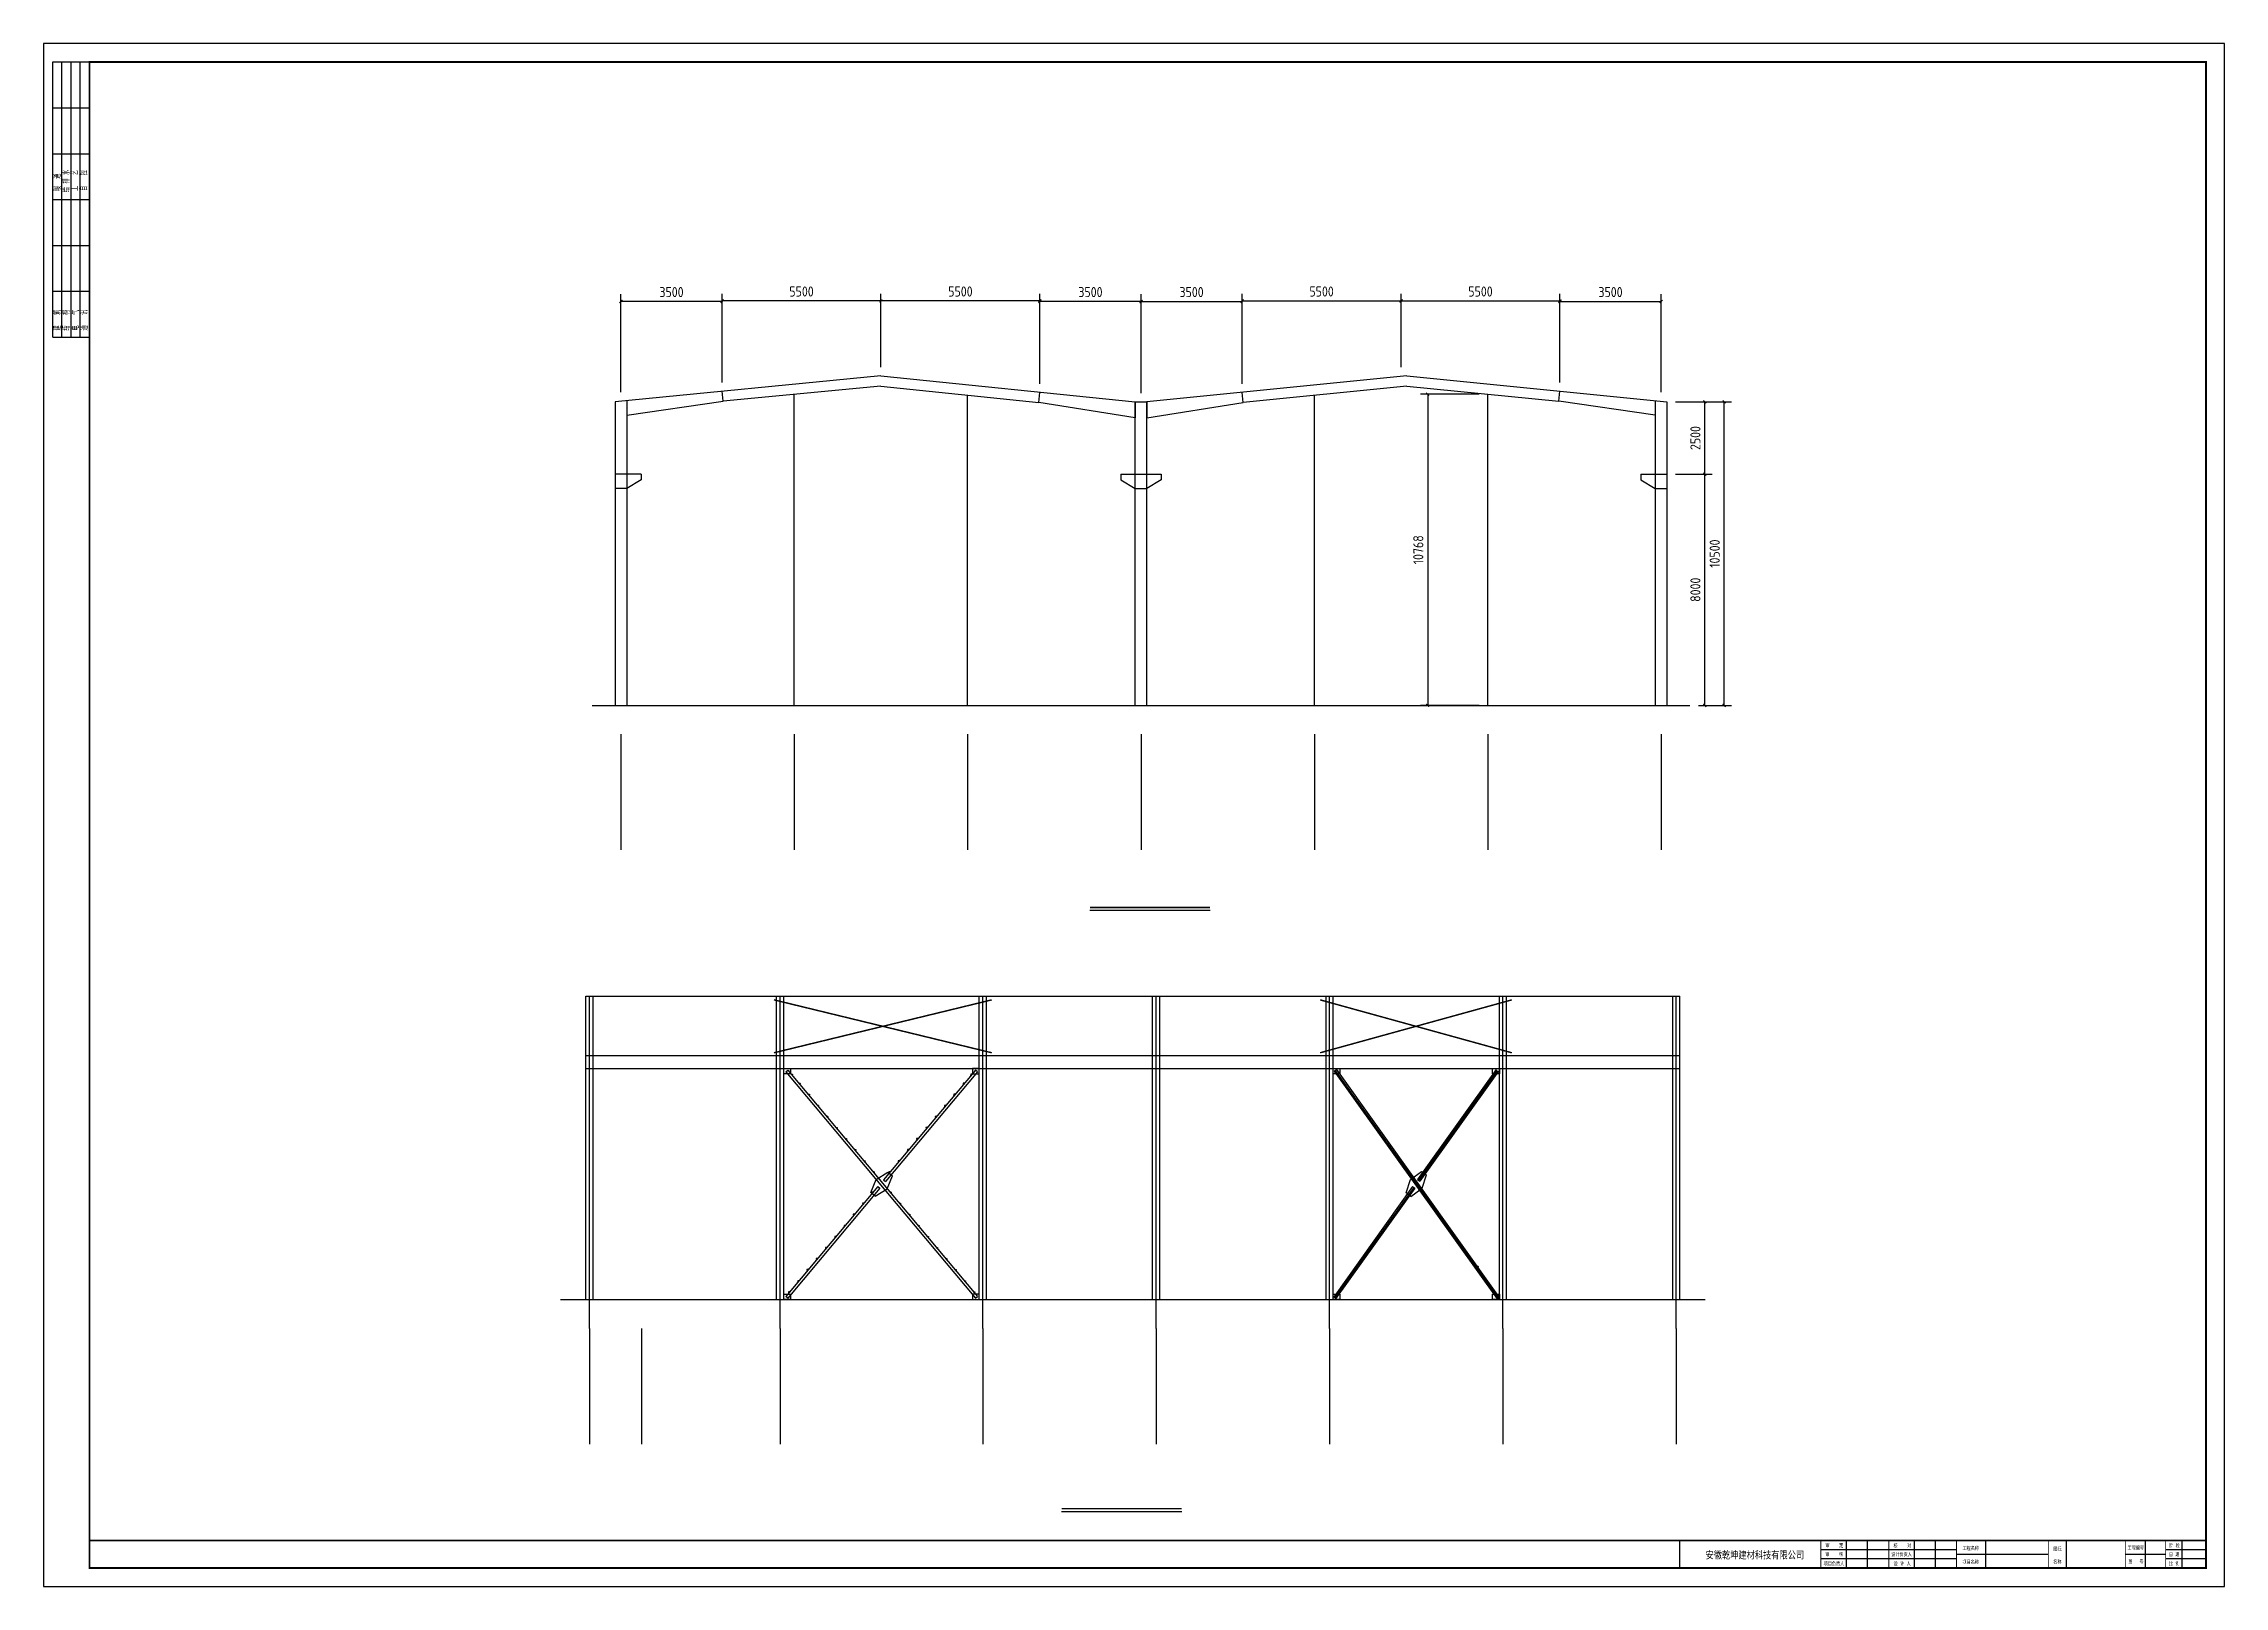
# Model space of a CAD drawing. Extents: x -125668 to 750753, y -248879 to 73241.
# Drawn here: x 327286 to 402766, y -3260 to 50128 of the extents above; entities that cross this region are included whole.
import ezdxf

# ---------------------------------------------------------------- set-up
doc = ezdxf.new("R2010")
doc.units = 0
doc.header["$LTSCALE"] = 1000
doc.header["$MEASUREMENT"] = 0
for name, color, linetype in [('_TCH_MASK', 7, 'Continuous'), ('AXIS', 3, 'Continuous'), ('DOTE', 1, 'Continuous'), ('PUB_TITLE', 4, 'Continuous')]:
    doc.layers.add(name, color=color, linetype=linetype)
doc.styles.get("Standard").update_dxf_attribs({"font": 'gbenor.shx', "bigfont": 'gbcbig.shx'})
doc.styles.add('图框', font='')
doc.styles.get('图框').set_extended_font_data('SimSun')
doc.dimstyles.get("Standard").update_dxf_attribs({"dimscale": 100, "dimtxt": 3.5, "dimasz": 1, "dimexe": 2.5, "dimexo": 3, "dimgap": 1.5, "dimtad": 1, "dimdec": 0, "dimzin": 0, "dimdsep": 46, "dimtxsty": 'Standard', "dimblk": 'ARCHTICK', "dimcen": 0.09, "dimadec": 0, "dimazin": 0, "dimtfac": 1, "dimtdec": 0, "dimtix": 1, "dimtmove": 2, "dimatfit": 3, "dimfxl": 1, "dimtolj": 1, "dimtzin": 0, "dimarcsym": 0})

# ---------------------------------------------------------------- blocks, each defined once
blk = doc.blocks.new('_ArchTick')
at = {"color": 0, "linetype": 'ByBlock', "const_width": 0.4}
blk.add_lwpolyline([(-0.5, -0.5), (0.5, 0.5)], dxfattribs=at)
blk = doc.blocks.new('*D158')
at = {"color": 0, "lineweight": -2}
for p, q in [((383769, 35229), (385033, 35229)), ((384783, 27229), (384783, 35229)), ((384569, 27229), (385033, 27229))]:
    blk.add_line(p, q, dxfattribs=at)
at = {"layer": 'Defpoints', "color": 0}
for p in [(383469, 35229), (384783, 35229), (384269, 27229)]:
    blk.add_point(p, dxfattribs=at)
at = {"color": 0, "lineweight": -2, "xscale": 100, "yscale": 100, "zscale": 100}
for p, rotation in [((384783, 35229), 90), ((384783, 27229), 270)]:
    blk.add_blockref('_ArchTick', p, dxfattribs=dict(at, rotation=rotation))
at = {"color": 0, "insert": (384458, 31229), "char_height": 350, "attachment_point": 5, "rotation": 90}
blk.add_mtext('\\A1;8000', dxfattribs=at)
blk = doc.blocks.new('*D159')
at = {"color": 0, "lineweight": -2}
for p, q in [((383769, 37729), (385033, 37729)), ((384783, 35229), (384783, 37729)), ((383769, 35229), (385033, 35229))]:
    blk.add_line(p, q, dxfattribs=at)
at = {"layer": 'Defpoints', "color": 0}
for p in [(383469, 37729), (384783, 37729), (383469, 35229)]:
    blk.add_point(p, dxfattribs=at)
at = {"color": 0, "lineweight": -2, "xscale": 100, "yscale": 100, "zscale": 100}
for p, rotation in [((384783, 37729), 90), ((384783, 35229), 270)]:
    blk.add_blockref('_ArchTick', p, dxfattribs=dict(at, rotation=rotation))
at = {"color": 0, "insert": (384458, 36479), "char_height": 350, "attachment_point": 5, "rotation": 90}
blk.add_mtext('\\A1;2500', dxfattribs=at)
blk = doc.blocks.new('*D160')
at = {"color": 0, "lineweight": -2}
for p, q in [((383769, 37729), (385701, 37729)), ((385451, 27229), (385451, 37729)), ((384569, 27229), (385701, 27229))]:
    blk.add_line(p, q, dxfattribs=at)
at = {"layer": 'Defpoints', "color": 0}
for p in [(383469, 37729), (385451, 37729), (384269, 27229)]:
    blk.add_point(p, dxfattribs=at)
at = {"color": 0, "lineweight": -2, "xscale": 100, "yscale": 100, "zscale": 100}
for p, rotation in [((385451, 37729), 90), ((385451, 27229), 270)]:
    blk.add_blockref('_ArchTick', p, dxfattribs=dict(at, rotation=rotation))
at = {"color": 0, "insert": (385126, 32479), "char_height": 350, "attachment_point": 5, "rotation": 90}
blk.add_mtext('\\A1;10500', dxfattribs=at)
blk = doc.blocks.new('$titleblk$00000095')
for p, q in [((-150, 20), (-150, 0)), ((-150, 20), (0, 20)), ((-150, 15), (-75, 15)), ((-125, 20), (-125, 0)), ((-100, 20), (-100, 0)), ((-75, 20), (-75, 0)), ((-75, 20), (-75, 0)), ((-75, 15), (0, 15)), ((-50, 20), (-50, 0)), ((-25, 20), (-25, 0)), ((0, 20), (0, 0)), ((-150, 10), (-75, 10)), ((-150, 5), (-75, 5)), ((-75, 10), (0, 10)), ((-75, 5), (0, 5))]:
    blk.add_line(p, q)
at = {"width": 0.8}
for s, p in [('建   筑', (-146.4, 15.6)), ('结   构', (-146.4, 10.9)), ('给 排 水', (-71, 10.9)), ('暖  通', (-70.3, 15.7)), ('通   讯', (-146.4, 0.9)), ('电   气', (-146.4, 5.6)), ('工   艺', (-70.3, 6.1)), ('自   控', (-70.3, 1.2))]:
    blk.add_text(s, height=3.51, dxfattribs=at).set_placement(p)
blk = doc.blocks.new('新块')
for p, q in [((-8240, 400), (-8240, 1000)), ((-7780, 400), (-7780, 1000)), ((-6760, 400), (-6760, 1000)), ((-6300, 400), (-6300, 1000)), ((-5200, 400), (-5200, 1000)), ((-3440, 400), (-3440, 1000)), ((-1720, 400), (-1720, 1000)), ((-920, 400), (-920, 1000)), ((-400, 400), (-400, 1000)), ((-5840, 800), (-8800, 800)), ((-5840, 600), (-8800, 600)), ((-5840, 700), (-3840, 700)), ((-2160, 700), (-1280, 700)), ((-400, 800), (-1280, 800)), ((-400, 600), (-1280, 600))]:
    blk.add_line(p, q)
for points, const_width in [([(-11880, 400), (-11880, 1000), (-400, 1000)], 32), ([(-8800, 400), (-8800, 1000)], 20), ([(-7320, 400), (-7320, 1000)], 20), ([(-5840, 400), (-5840, 1000)], 20), ([(-3840, 400), (-3840, 1000)], 20), ([(-2160, 400), (-2160, 1000)], 20), ([(-1280, 400), (-1280, 1000)], 20)]:
    blk.add_lwpolyline(points, dxfattribs=dict(const_width=const_width))
at = {"layer": 'PUB_TITLE'}
blk.add_lwpolyline([(-47560, 0), (0, 0), (0, 33640), (-47560, 33640)], close=True, dxfattribs=at)
at = {"layer": 'PUB_TITLE', "const_width": 40}
blk.add_lwpolyline([(-46560, 400), (-400, 400), (-400, 33240), (-46560, 33240)], close=True, dxfattribs=at)
at = {"layer": 'PUB_TITLE', "const_width": 32}
blk.add_lwpolyline([(-400, 1000), (-46560, 1000)], dxfattribs=at)
at = {"layer": 'PUB_TITLE', "xscale": 40, "yscale": 40, "zscale": 40, "rotation": 90}
blk.add_blockref('$titleblk$00000095', (-46560, 33240), dxfattribs=at)
at = {"style": '图框', "width": 0.8}
for s, height, p in [('安徽乾坤建材科技有限公司', 160, (-11315, 604)), ('项目负责人', 80, (-8739, 457)), ('审    核', 80, (-8702, 659)), ('审    定', 80, (-8701, 854)), ('设计负责人', 80, (-7265, 659)), ('校    对', 80, (-7217, 851)), ('设 计 人', 80, (-7213, 457)), ('项目名称', 80, (-5712, 494)), ('工程名称', 80, (-5712, 794)), ('名称', 80, (-3732, 498)), ('图纸', 80, (-3732, 778)), ('工程编号', 80, (-2112, 803)), ('图   号', 80, (-2098, 504)), ('比 例', 80, (-1211, 457)), ('阶 段', 80, (-1205, 851)), ('日 期', 80, (-1212, 659))]:
    blk.add_text(s, height=height, dxfattribs=at).set_placement(p)
for tag, p in [('审定人', (-8147, 838)), ('校对', (-6621, 837)), ('阶段', (-810, 832)), ('项目负责人', (-8228, 444)), ('审核人', (-8147, 641)), ('设计负责人', (-6745, 649)), ('设计人', (-6659, 447)), ('项目名称', (-5026, 479)), ('工程名称', (-5026, 781)), ('图名', (-3347, 649)), ('图号', (-1657, 502)), ('日期', (-905, 632)), ('比例', (-810, 446))]:
    blk.add_attdef(tag, p, '', height=120)
blk = doc.blocks.new('*D201')
at = {"color": 0, "lineweight": -2}
for p, q in [((361769, 38359), (361769, 41454)), ((365269, 41204), (361769, 41204)), ((365269, 38029), (365269, 41454))]:
    blk.add_line(p, q, dxfattribs=at)
at = {"layer": 'Defpoints', "color": 0}
for p in [(361769, 41204), (361769, 38059), (365269, 37729)]:
    blk.add_point(p, dxfattribs=at)
at = {"color": 0, "lineweight": -2, "xscale": 100, "yscale": 100, "zscale": 100, "rotation": 180}
blk.add_blockref('_ArchTick', (361769, 41204), dxfattribs=at)
at = {"color": 0, "lineweight": -2, "xscale": 100, "yscale": 100, "zscale": 100}
blk.add_blockref('_ArchTick', (365269, 41204), dxfattribs=at)
at = {"color": 0, "insert": (363519, 41530), "char_height": 350, "attachment_point": 5}
blk.add_mtext('\\A1;3500', dxfattribs=at)
blk = doc.blocks.new('*D202')
at = {"color": 0, "lineweight": -2}
for p, q in [((356269, 38929), (356269, 41475)), ((361769, 41225), (356269, 41225)), ((361769, 38359), (361769, 41475))]:
    blk.add_line(p, q, dxfattribs=at)
at = {"layer": 'Defpoints', "color": 0}
for p in [(356269, 41225), (356269, 38629), (361769, 38059)]:
    blk.add_point(p, dxfattribs=at)
at = {"color": 0, "lineweight": -2, "xscale": 100, "yscale": 100, "zscale": 100, "rotation": 180}
blk.add_blockref('_ArchTick', (356269, 41225), dxfattribs=at)
at = {"color": 0, "lineweight": -2, "xscale": 100, "yscale": 100, "zscale": 100}
blk.add_blockref('_ArchTick', (361769, 41225), dxfattribs=at)
at = {"color": 0, "insert": (359019, 41550), "char_height": 350, "attachment_point": 5}
blk.add_mtext('\\A1;5500', dxfattribs=at)
blk = doc.blocks.new('*D203')
at = {"color": 0, "lineweight": -2}
for p, q in [((350769, 38399), (350769, 41475)), ((356269, 41225), (350769, 41225)), ((356269, 38929), (356269, 41475))]:
    blk.add_line(p, q, dxfattribs=at)
at = {"layer": 'Defpoints', "color": 0}
for p in [(350769, 41225), (356269, 38629), (350769, 38099)]:
    blk.add_point(p, dxfattribs=at)
at = {"color": 0, "lineweight": -2, "xscale": 100, "yscale": 100, "zscale": 100, "rotation": 180}
blk.add_blockref('_ArchTick', (350769, 41225), dxfattribs=at)
at = {"color": 0, "lineweight": -2, "xscale": 100, "yscale": 100, "zscale": 100}
blk.add_blockref('_ArchTick', (356269, 41225), dxfattribs=at)
at = {"color": 0, "insert": (353519, 41550), "char_height": 350, "attachment_point": 5}
blk.add_mtext('\\A1;5500', dxfattribs=at)
blk = doc.blocks.new('*D204')
at = {"color": 0, "lineweight": -2}
for p, q in [((347269, 38069), (347269, 41454)), ((350769, 41204), (347269, 41204)), ((350769, 38399), (350769, 41454))]:
    blk.add_line(p, q, dxfattribs=at)
at = {"layer": 'Defpoints', "color": 0}
for p in [(347269, 41204), (347269, 37769), (350769, 38099)]:
    blk.add_point(p, dxfattribs=at)
at = {"color": 0, "lineweight": -2, "xscale": 100, "yscale": 100, "zscale": 100, "rotation": 180}
blk.add_blockref('_ArchTick', (347269, 41204), dxfattribs=at)
at = {"color": 0, "lineweight": -2, "xscale": 100, "yscale": 100, "zscale": 100}
blk.add_blockref('_ArchTick', (350769, 41204), dxfattribs=at)
at = {"color": 0, "insert": (349019, 41530), "char_height": 350, "attachment_point": 5}
blk.add_mtext('\\A1;3500', dxfattribs=at)
blk = doc.blocks.new('*D205')
at = {"color": 0, "lineweight": -2}
for p, q in [((365269, 38029), (365269, 41454)), ((365269, 41204), (368769, 41204)), ((368769, 38359), (368769, 41454))]:
    blk.add_line(p, q, dxfattribs=at)
at = {"layer": 'Defpoints', "color": 0}
for p in [(368769, 41204), (368769, 38059), (365269, 37729)]:
    blk.add_point(p, dxfattribs=at)
at = {"color": 0, "lineweight": -2, "xscale": 100, "yscale": 100, "zscale": 100, "rotation": 180}
blk.add_blockref('_ArchTick', (365269, 41204), dxfattribs=at)
at = {"color": 0, "lineweight": -2, "xscale": 100, "yscale": 100, "zscale": 100}
blk.add_blockref('_ArchTick', (368769, 41204), dxfattribs=at)
at = {"color": 0, "insert": (367019, 41530), "char_height": 350, "attachment_point": 5}
blk.add_mtext('\\A1;3500', dxfattribs=at)
blk = doc.blocks.new('*D206')
at = {"color": 0, "lineweight": -2}
for p, q in [((368769, 38359), (368769, 41475)), ((368769, 41225), (374269, 41225)), ((374269, 38929), (374269, 41475))]:
    blk.add_line(p, q, dxfattribs=at)
at = {"layer": 'Defpoints', "color": 0}
for p in [(374269, 41225), (374269, 38629), (368769, 38059)]:
    blk.add_point(p, dxfattribs=at)
at = {"color": 0, "lineweight": -2, "xscale": 100, "yscale": 100, "zscale": 100, "rotation": 180}
blk.add_blockref('_ArchTick', (368769, 41225), dxfattribs=at)
at = {"color": 0, "lineweight": -2, "xscale": 100, "yscale": 100, "zscale": 100}
blk.add_blockref('_ArchTick', (374269, 41225), dxfattribs=at)
at = {"color": 0, "insert": (371519, 41550), "char_height": 350, "attachment_point": 5}
blk.add_mtext('\\A1;5500', dxfattribs=at)
blk = doc.blocks.new('*D207')
at = {"color": 0, "lineweight": -2}
for p, q in [((374269, 38929), (374269, 41475)), ((374269, 41225), (379769, 41225)), ((379769, 38399), (379769, 41475))]:
    blk.add_line(p, q, dxfattribs=at)
at = {"layer": 'Defpoints', "color": 0}
for p in [(379769, 41225), (374269, 38629), (379769, 38099)]:
    blk.add_point(p, dxfattribs=at)
at = {"color": 0, "lineweight": -2, "xscale": 100, "yscale": 100, "zscale": 100, "rotation": 180}
blk.add_blockref('_ArchTick', (374269, 41225), dxfattribs=at)
at = {"color": 0, "lineweight": -2, "xscale": 100, "yscale": 100, "zscale": 100}
blk.add_blockref('_ArchTick', (379769, 41225), dxfattribs=at)
at = {"color": 0, "insert": (377019, 41550), "char_height": 350, "attachment_point": 5}
blk.add_mtext('\\A1;5500', dxfattribs=at)
blk = doc.blocks.new('*D208')
at = {"color": 0, "lineweight": -2}
for p, q in [((379769, 38399), (379769, 41454)), ((379769, 41204), (383269, 41204)), ((383269, 38069), (383269, 41454))]:
    blk.add_line(p, q, dxfattribs=at)
at = {"layer": 'Defpoints', "color": 0}
for p in [(383269, 41204), (379769, 38099), (383269, 37769)]:
    blk.add_point(p, dxfattribs=at)
at = {"color": 0, "lineweight": -2, "xscale": 100, "yscale": 100, "zscale": 100, "rotation": 180}
blk.add_blockref('_ArchTick', (379769, 41204), dxfattribs=at)
at = {"color": 0, "lineweight": -2, "xscale": 100, "yscale": 100, "zscale": 100}
blk.add_blockref('_ArchTick', (383269, 41204), dxfattribs=at)
at = {"color": 0, "insert": (381519, 41530), "char_height": 350, "attachment_point": 5}
blk.add_mtext('\\A1;3500', dxfattribs=at)
blk = doc.blocks.new('*D292')
at = {"color": 0, "lineweight": -2}
for p, q in [((376969, 37997), (374941, 37997)), ((375191, 37997), (375191, 27229)), ((376969, 27229), (374941, 27229))]:
    blk.add_line(p, q, dxfattribs=at)
at = {"layer": 'Defpoints', "color": 0}
for p in [(377269, 37997), (375191, 27229), (377269, 27229)]:
    blk.add_point(p, dxfattribs=at)
at = {"color": 0, "lineweight": -2, "xscale": 100, "yscale": 100, "zscale": 100}
for p, rotation in [((375191, 37997), 90), ((375191, 27229), 270)]:
    blk.add_blockref('_ArchTick', p, dxfattribs=dict(at, rotation=rotation))
at = {"color": 0, "insert": (374866, 32613), "char_height": 350, "attachment_point": 5, "rotation": 90}
blk.add_mtext('\\A1;10768', dxfattribs=at)

msp = doc.modelspace()

# ---------------------------------------------------------------- linework, layer by layer
for p, q in [((356269.2, 38629), (347069.2, 37729)), ((356269.2, 38629), (365069.2, 37729)), ((374469.2, 38629), (365469.2, 37729)), ((374469.2, 38629), (383469.2, 37729)), ((347469.2, 37769), (347469.2, 37269)), ((347469.2, 37269), (350804, 37750.7)), ((350804, 37750.7), (350769.2, 38099)), ((356269.2, 38277.3), (350804, 37750.7)), ((353269.2, 27229), (353269.2, 37988.2)), ((356269.2, 38277.3), (361734.3, 37710.7)), ((359269.2, 27229), (359269.2, 37966.3)), ((361734.3, 37710.7), (361769.2, 38059)), ((368804, 37710.7), (368769.2, 38059)), ((374469.2, 38277.3), (368804, 37710.7)), ((371269.2, 27229), (371269.2, 37957.3)), ((374469.2, 38277.3), (379734.3, 37750.7)), ((377269.2, 27229), (377269.2, 37997.3)), ((379734.3, 37750.7), (379769.2, 38099)), ((383069.2, 37269), (379734.3, 37750.7)), ((383069.2, 37769), (383069.2, 37269)), ((365069.2, 37179), (361734.3, 37710.7)), ((365069.2, 27229), (365069.2, 37729)), ((365069.2, 37729), (365469.2, 37729)), ((365069.2, 37729), (365069.2, 37179)), ((365469.2, 27229), (365469.2, 37729)), ((365469.2, 37729), (365469.2, 37179)), ((365469.2, 37179), (368804, 37710.7)), ((347969.2, 35029), (347469.2, 34729)), ((364569.2, 35029), (365069.2, 34729)), ((365969.2, 35029), (365469.2, 34729)), ((382569.2, 35029), (383069.2, 34729)), ((367658.1, 20126.2), (363500.5, 20126.2)), ((352974.6, 14549), (353043.6, 14606.7)), ((352974.6, 14549), (359536.1, 6712)), ((353043.6, 14606.7), (359605.1, 6769.8)), ((353153.7, 14475.3), (353203.5, 14470.8)), ((353159.6, 14469.7), (353192.1, 14466.8)), ((353197.6, 14460.6), (353194.7, 14428.8)), ((353203.5, 14470.8), (353199, 14421)), ((359536.1, 14606.7), (356351.7, 10803.3)), ((359605.1, 14549), (356420.7, 10745.5)), ((359424.6, 14475.3), (359374.8, 14470.8)), ((359374.8, 14470.8), (359379.3, 14421)), ((359380.7, 14460.6), (359383.6, 14428.8)), ((359418.7, 14469.7), (359386.2, 14466.8)), ((359605.1, 14549), (359536.1, 14606.7)), ((371956.6, 14570.9), (372029.8, 14623.2)), ((371956.6, 14570.9), (377590.5, 6688.9)), ((371993.2, 14597.1), (377627.1, 6715)), ((372029.8, 14623.2), (377663.7, 6741.2)), ((377563.5, 14623.2), (374844, 10818.6)), ((377600.1, 14597.1), (374880.5, 10792.3)), ((377636.7, 14570.9), (374917, 10765.9)), ((353419.8, 14157.6), (353469.6, 14153.1)), ((353425.7, 14152.1), (353458.3, 14149.1)), ((353463.7, 14142.9), (353460.8, 14111.1)), ((353469.6, 14153.1), (353465.1, 14103.3)), ((353740.8, 13774.2), (353790.6, 13769.7)), ((353746.7, 13768.7), (353779.2, 13765.7)), ((353784.7, 13759.6), (353781.8, 13727.8)), ((353790.6, 13769.7), (353786.1, 13719.9)), ((358837.5, 13774.2), (358787.7, 13769.7)), ((358787.7, 13769.7), (358792.2, 13719.9)), ((358793.6, 13759.6), (358796.5, 13727.8)), ((358831.6, 13768.7), (358799.1, 13765.7)), ((359158.5, 14157.6), (359108.7, 14153.1)), ((359108.7, 14153.1), (359113.2, 14103.3)), ((359114.6, 14142.9), (359117.5, 14111.1)), ((359152.6, 14152.1), (359120, 14149.1)), ((354061.8, 13390.9), (354111.6, 13386.4)), ((354067.7, 13385.3), (354100.2, 13382.4)), ((354105.6, 13376.2), (354102.8, 13344.4)), ((354111.6, 13386.4), (354107.1, 13336.6)), ((354382.8, 13007.5), (354432.6, 13003)), ((354388.7, 13001.9), (354421.2, 12999)), ((354426.6, 12992.8), (354423.7, 12961)), ((354432.6, 13003), (354428.1, 12953.2)), ((358195.5, 13007.5), (358145.7, 13003)), ((358145.7, 13003), (358150.2, 12953.2)), ((358151.7, 12992.8), (358154.6, 12961)), ((358189.6, 13001.9), (358157.1, 12999)), ((358516.5, 13390.9), (358466.7, 13386.4)), ((358466.7, 13386.4), (358471.2, 13336.6)), ((358472.7, 13376.2), (358475.5, 13344.4)), ((358510.6, 13385.3), (358478.1, 13382.4)), ((354703.7, 12624.1), (354753.5, 12619.6)), ((354709.6, 12618.6), (354742.2, 12615.6)), ((354747.6, 12609.4), (354744.7, 12577.7)), ((354753.5, 12619.6), (354749, 12569.8)), ((355024.7, 12240.8), (355074.5, 12236.3)), ((355030.6, 12235.2), (355063.1, 12232.3)), ((355068.6, 12226.1), (355065.7, 12194.3)), ((355074.5, 12236.3), (355070, 12186.5)), ((357553.6, 12240.8), (357503.8, 12236.3)), ((357503.8, 12236.3), (357508.3, 12186.5)), ((357509.7, 12226.1), (357512.6, 12194.3)), ((357547.7, 12235.2), (357515.2, 12232.3)), ((357874.6, 12624.1), (357824.8, 12619.6)), ((357824.8, 12619.6), (357829.3, 12569.8)), ((357830.7, 12609.4), (357833.6, 12577.7)), ((357868.7, 12618.6), (357836.1, 12615.6)), ((355345.7, 11857.4), (355395.5, 11852.9)), ((355351.6, 11851.8), (355384.1, 11848.9)), ((355389.6, 11842.7), (355386.7, 11810.9)), ((355395.5, 11852.9), (355391, 11803.1)), ((355666.7, 11474), (355716.5, 11469.5)), ((355672.6, 11468.5), (355705.1, 11465.5)), ((355710.5, 11459.3), (355707.7, 11427.5)), ((355716.5, 11469.5), (355712, 11419.7)), ((356911.6, 11474), (356861.8, 11469.5)), ((356861.8, 11469.5), (356866.3, 11419.7)), ((356867.8, 11459.3), (356870.7, 11427.5)), ((356905.7, 11468.5), (356873.2, 11465.5)), ((357232.6, 11857.4), (357182.8, 11852.9)), ((357182.8, 11852.9), (357187.3, 11803.1)), ((357188.8, 11842.7), (357191.6, 11810.9)), ((357226.7, 11851.8), (357194.2, 11848.9)), ((356159.1, 10573.2), (352974.6, 6769.8)), ((355917.2, 10372.1), (356098.1, 10820)), ((355987.6, 11090.6), (356037.4, 11086.1)), ((355993.5, 11085.1), (356026.1, 11082.1)), ((356031.5, 11075.9), (356028.6, 11044.2)), ((356037.4, 11086.1), (356032.9, 11036.3)), ((356098.1, 10820), (356507.2, 11076.7)), ((356159.1, 10573.2), (356228.1, 10515.5)), ((356351.7, 10803.3), (356420.7, 10745.5)), ((356481.7, 10498.8), (356662.5, 10946.7)), ((356507.2, 11076.7), (356662.5, 10946.7)), ((356590.7, 11090.6), (356540.9, 11086.1)), ((356540.9, 11086.1), (356545.4, 11036.3)), ((356546.8, 11075.9), (356549.7, 11044.2)), ((356584.8, 11085.1), (356552.2, 11082.1)), ((374669.6, 10574.5), (371929.6, 6741.2)), ((374444, 10355.7), (374592.1, 10815.4)), ((374592.1, 10815.4), (374981.7, 11100.9)), ((374669.6, 10574.5), (374742.6, 10521.9)), ((374844, 10818.6), (374917.3, 10766.3)), ((374981.7, 11100.9), (375146, 10982.4)), ((374997.8, 10522.7), (375146, 10982.4)), ((356228.1, 10515.5), (353043.6, 6712)), ((355682.2, 10005.4), (355632.4, 10000.9)), ((355632.4, 10000.9), (355636.9, 9951.1)), ((355638.4, 9990.7), (355641.2, 9958.9)), ((355676.3, 9999.9), (355643.8, 9996.9)), ((356072.6, 10242), (355917.2, 10372.1)), ((356003.2, 10388.8), (355953.4, 10384.3)), ((355953.4, 10384.3), (355957.9, 10334.5)), ((355959.4, 10374.1), (355962.2, 10342.3)), ((355997.3, 10383.2), (355964.8, 10380.3)), ((356072.6, 10242), (356481.7, 10498.8)), ((356575.1, 10388.8), (356624.9, 10384.3)), ((356581, 10383.2), (356613.5, 10380.3)), ((356619, 10374.1), (356616.1, 10342.3)), ((356624.9, 10384.3), (356620.4, 10334.5)), ((356896.1, 10005.4), (356945.9, 10000.9)), ((356902, 9999.9), (356934.5, 9996.9)), ((356939.9, 9990.7), (356937.1, 9958.9)), ((356945.9, 10000.9), (356941.4, 9951.1)), ((374706.1, 10548.2), (371966.2, 6715)), ((374742.6, 10521.9), (372002.8, 6688.9)), ((374608.3, 10237.2), (374444, 10355.7)), ((374608.3, 10237.2), (374997.8, 10522.7)), ((355040.3, 9238.7), (354990.5, 9234.2)), ((354990.5, 9234.2), (354995, 9184.4)), ((354996.4, 9224), (354999.3, 9192.2)), ((355034.4, 9233.1), (355001.9, 9230.2)), ((355361.3, 9622), (355311.5, 9617.5)), ((355311.5, 9617.5), (355316, 9567.7)), ((355317.4, 9607.4), (355320.3, 9575.6)), ((355355.4, 9616.5), (355322.8, 9613.5)), ((357217.1, 9622), (357266.8, 9617.5)), ((357223, 9616.5), (357255.5, 9613.5)), ((357260.9, 9607.4), (357258, 9575.6)), ((357266.8, 9617.5), (357262.3, 9567.7)), ((357538, 9238.7), (357587.8, 9234.2)), ((357543.9, 9233.1), (357576.4, 9230.2)), ((357581.9, 9224), (357579, 9192.2)), ((357587.8, 9234.2), (357583.3, 9184.4)), ((354398.3, 8471.9), (354348.5, 8467.4)), ((354348.5, 8467.4), (354353, 8417.6)), ((354354.5, 8457.2), (354357.3, 8425.5)), ((354392.4, 8466.4), (354359.9, 8463.4)), ((354719.3, 8855.3), (354669.5, 8850.8)), ((354669.5, 8850.8), (354674, 8801)), ((354675.4, 8840.6), (354678.3, 8808.8)), ((354713.4, 8849.7), (354680.9, 8846.8)), ((357859, 8855.3), (357908.8, 8850.8)), ((357864.9, 8849.7), (357897.4, 8846.8)), ((357902.9, 8840.6), (357900, 8808.8)), ((357908.8, 8850.8), (357904.3, 8801)), ((358180, 8471.9), (358229.8, 8467.4)), ((358185.9, 8466.4), (358218.4, 8463.4)), ((358223.8, 8457.2), (358221, 8425.5)), ((358229.8, 8467.4), (358225.3, 8417.6)), ((353756.4, 7705.2), (353706.6, 7700.7)), ((353706.6, 7700.7), (353711.1, 7650.9)), ((353712.5, 7690.5), (353715.4, 7658.7)), ((353750.5, 7699.6), (353718, 7696.7)), ((354077.3, 8088.6), (354027.6, 8084)), ((354027.6, 8084), (354032.1, 8034.3)), ((354033.5, 8073.9), (354036.4, 8042.1)), ((354071.5, 8083), (354038.9, 8080.1)), ((358501, 8088.6), (358550.8, 8084)), ((358506.9, 8083), (358539.4, 8080.1)), ((358544.8, 8073.9), (358541.9, 8042.1)), ((358550.8, 8084), (358546.2, 8034.3)), ((358821.9, 7705.2), (358871.7, 7700.7)), ((358827.8, 7699.6), (358860.3, 7696.7)), ((358865.8, 7690.5), (358862.9, 7658.7)), ((358871.7, 7700.7), (358867.2, 7650.9)), ((376885.8, 7830.5), (376935.1, 7821.8)), ((376891.2, 7824.5), (376923.4, 7818.8)), ((376928.3, 7812.1), (376922.7, 7780.7)), ((376935.1, 7821.8), (376926.4, 7772.6)), ((353114.4, 6938.4), (353064.6, 6933.9)), ((353064.6, 6933.9), (353069.1, 6884.1)), ((353070.6, 6923.7), (353073.4, 6892)), ((353108.5, 6932.9), (353076, 6929.9)), ((353435.4, 7321.8), (353385.6, 7317.3)), ((353385.6, 7317.3), (353390.1, 7267.5)), ((353391.5, 7307.1), (353394.4, 7275.3)), ((353429.5, 7316.3), (353397, 7313.3)), ((359142.9, 7321.8), (359192.7, 7317.3)), ((359148.8, 7316.3), (359181.3, 7313.3)), ((359186.8, 7307.1), (359183.9, 7275.3)), ((359192.7, 7317.3), (359188.2, 7267.5)), ((359463.9, 6938.4), (359513.7, 6933.9)), ((359469.8, 6932.9), (359502.3, 6929.9)), ((359507.7, 6923.7), (359504.9, 6892)), ((359513.7, 6933.9), (359509.2, 6884.1)), ((353043.6, 6712), (352974.6, 6769.8)), ((359536.1, 6712), (359605.1, 6769.8)), ((377590.5, 6688.9), (377663.7, 6741.2)), ((366676.7, -677), (362519, -677))]:
    msp.add_line(p, q)
at = {"const_width": 50}
for points in [[(363500.5, 20233.5), (367658.1, 20233.5)], [(352563.2, 17037.5), (360105.2, 15205)], [(360105.2, 17037.5), (352563.2, 15205)], [(371466.7, 17037.5), (378105.2, 15205)], [(378105.2, 17037.5), (371466.7, 15205)], [(362519, -569.7), (366676.7, -569.7)]]:
    msp.add_lwpolyline(points, dxfattribs=at)
for points in [[(352906.7, 14666), (353140.7, 14666), (353140.7, 14481.6), (352906.7, 14481.6)], [(359671.7, 14666), (359437.6, 14666), (359437.6, 14481.6), (359671.7, 14481.6)], [(371921.7, 14666), (372155.7, 14666), (372155.7, 14481.6), (371921.7, 14481.6)], [(377437.6, 14666), (377671.7, 14666), (377671.7, 14481.6), (377437.6, 14481.6)], [(352906.7, 6850.4), (353140.7, 6850.4), (353140.7, 6666), (352906.7, 6666)], [(359671.7, 6850.4), (359437.6, 6850.4), (359437.6, 6666), (359671.7, 6666)], [(371921.7, 6850.4), (372155.7, 6850.4), (372155.7, 6666), (371921.7, 6666)], [(377437.6, 6850.4), (377671.7, 6850.4), (377671.7, 6666), (377437.6, 6666)]]:
    msp.add_lwpolyline(points, close=True)
for centre, radius, start, end in [((353162.1, 14478.3), 8.92, 199.712977, 253.744638), ((353191.1, 14460.4), 6.46, 1.621037, 80.914715), ((353208.7, 14431.7), 14.3, 191.64556, 227.360444), ((359369.6, 14431.7), 14.3, 312.639556, 348.35444), ((359387.2, 14460.4), 6.46, 99.085285, 178.378963), ((359416.2, 14478.3), 8.92, 286.255362, 340.287023), ((353428.2, 14160.6), 8.92, 199.712977, 253.744638), ((353457.2, 14142.7), 6.46, 1.621037, 80.914715), ((353474.9, 14114), 14.3, 191.64556, 227.360444), ((353749.2, 13777.3), 8.92, 199.712977, 253.744638), ((353778.2, 13759.4), 6.46, 1.621037, 80.914715), ((353795.8, 13730.7), 14.3, 191.64556, 227.360444), ((358782.5, 13730.7), 14.3, 312.639556, 348.35444), ((358800.1, 13759.4), 6.46, 99.085285, 178.378963), ((358829.1, 13777.3), 8.92, 286.255362, 340.287023), ((359103.4, 14114), 14.3, 312.639556, 348.35444), ((359121.1, 14142.7), 6.46, 99.085285, 178.378963), ((359150.1, 14160.6), 8.92, 286.255362, 340.287023), ((354070.2, 13393.9), 8.92, 199.712977, 253.744638), ((354099.2, 13376), 6.46, 1.621037, 80.914715), ((354116.8, 13347.3), 14.3, 191.64556, 227.360444), ((354391.2, 13010.5), 8.92, 199.712977, 253.744638), ((354420.2, 12992.6), 6.46, 1.621037, 80.914715), ((354437.8, 12963.9), 14.3, 191.64556, 227.360444), ((358140.5, 12963.9), 14.3, 312.639556, 348.35444), ((358158.1, 12992.6), 6.46, 99.085285, 178.378963), ((358187.1, 13010.5), 8.92, 286.255362, 340.287023), ((358461.5, 13347.3), 14.3, 312.639556, 348.35444), ((358479.1, 13376), 6.46, 99.085285, 178.378963), ((358508.1, 13393.9), 8.92, 286.255362, 340.287023), ((354712.1, 12627.1), 8.92, 199.712977, 253.744638), ((354741.1, 12609.3), 6.46, 1.621037, 80.914715), ((354758.8, 12580.6), 14.3, 191.64556, 227.360444), ((355033.1, 12243.8), 8.92, 199.712977, 253.744638), ((355062.1, 12225.9), 6.46, 1.621037, 80.914715), ((355079.7, 12197.2), 14.3, 191.64556, 227.360444), ((357498.6, 12197.2), 14.3, 312.639556, 348.35444), ((357516.2, 12225.9), 6.46, 99.085285, 178.378963), ((357545.2, 12243.8), 8.92, 286.255362, 340.287023), ((357819.5, 12580.6), 14.3, 312.639556, 348.35444), ((357837.2, 12609.3), 6.46, 99.085285, 178.378963), ((357866.2, 12627.1), 8.92, 286.255362, 340.287023), ((355354.1, 11860.4), 8.92, 199.712977, 253.744638), ((355383.1, 11842.5), 6.46, 1.621037, 80.914715), ((355400.7, 11813.8), 14.3, 191.64556, 227.360444), ((355675.1, 11477), 8.92, 199.712977, 253.744638), ((355704.1, 11459.1), 6.46, 1.621037, 80.914715), ((355721.7, 11430.4), 14.3, 191.64556, 227.360444), ((356856.6, 11430.4), 14.3, 312.639556, 348.35444), ((356874.2, 11459.1), 6.46, 99.085285, 178.378963), ((356903.2, 11477), 8.92, 286.255362, 340.287023), ((357177.6, 11813.8), 14.3, 312.639556, 348.35444), ((357195.2, 11842.5), 6.46, 99.085285, 178.378963), ((357224.2, 11860.4), 8.92, 286.255362, 340.287023), ((355996, 11093.6), 8.92, 199.712977, 253.744638), ((356025, 11075.8), 6.46, 1.621037, 80.914715), ((356042.7, 11047.1), 14.3, 191.64556, 227.360444), ((356535.6, 11047.1), 14.3, 312.639556, 348.35444), ((356553.3, 11075.8), 6.46, 99.085285, 178.378963), ((356582.3, 11093.6), 8.92, 286.255362, 340.287023), ((355627.2, 9961.8), 14.3, 312.639556, 348.35444), ((355644.8, 9990.5), 6.46, 99.085285, 178.378963), ((355673.8, 10008.4), 8.92, 286.255362, 340.287023), ((355948.2, 10345.2), 14.3, 312.639556, 348.35444), ((355965.8, 10373.9), 6.46, 99.085285, 178.378963), ((355994.8, 10391.8), 8.92, 286.255362, 340.287023), ((356583.5, 10391.8), 8.92, 199.712977, 253.744638), ((356612.5, 10373.9), 6.46, 1.621037, 80.914715), ((356630.1, 10345.2), 14.3, 191.64556, 227.360444), ((356904.5, 10008.4), 8.92, 199.712977, 253.744638), ((356933.5, 9990.5), 6.46, 1.621037, 80.914715), ((356951.1, 9961.8), 14.3, 191.64556, 227.360444), ((354985.3, 9195.1), 14.3, 312.639556, 348.35444), ((355002.9, 9223.8), 6.46, 99.085285, 178.378963), ((355031.9, 9241.7), 8.92, 286.255362, 340.287023), ((355306.2, 9578.5), 14.3, 312.639556, 348.35444), ((355323.9, 9607.2), 6.46, 99.085285, 178.378963), ((355352.9, 9625), 8.92, 286.255362, 340.287023), ((357225.4, 9625), 8.92, 199.712977, 253.744638), ((357254.4, 9607.2), 6.46, 1.621037, 80.914715), ((357272.1, 9578.5), 14.3, 191.64556, 227.360444), ((357546.4, 9241.7), 8.92, 199.712977, 253.744638), ((357575.4, 9223.8), 6.46, 1.621037, 80.914715), ((357593, 9195.1), 14.3, 191.64556, 227.360444), ((354343.3, 8428.3), 14.3, 312.639556, 348.35444), ((354360.9, 8457.1), 6.46, 99.085285, 178.378963), ((354389.9, 8474.9), 8.92, 286.255362, 340.287023), ((354664.3, 8811.7), 14.3, 312.639556, 348.35444), ((354681.9, 8840.4), 6.46, 99.085285, 178.378963), ((354710.9, 8858.3), 8.92, 286.255362, 340.287023), ((357867.4, 8858.3), 8.92, 199.712977, 253.744638), ((357896.4, 8840.4), 6.46, 1.621037, 80.914715), ((357914, 8811.7), 14.3, 191.64556, 227.360444), ((358188.4, 8474.9), 8.92, 199.712977, 253.744638), ((358217.4, 8457.1), 6.46, 1.621037, 80.914715), ((358235, 8428.3), 14.3, 191.64556, 227.360444), ((353701.4, 7661.6), 14.3, 312.639556, 348.35444), ((353719, 7690.3), 6.46, 99.085285, 178.378963), ((353748, 7708.2), 8.92, 286.255362, 340.287023), ((354022.3, 8045), 14.3, 312.639556, 348.35444), ((354040, 8073.7), 6.46, 99.085285, 178.378963), ((354069, 8091.6), 8.92, 286.255362, 340.287023), ((358509.4, 8091.6), 8.92, 199.712977, 253.744638), ((358538.4, 8073.7), 6.46, 1.621037, 80.914715), ((358556, 8045), 14.3, 191.64556, 227.360444), ((358830.3, 7708.2), 8.92, 199.712977, 253.744638), ((358859.3, 7690.3), 6.46, 1.621037, 80.914715), ((358876.9, 7661.6), 14.3, 191.64556, 227.360444), ((376894.5, 7832.8), 8.92, 194.852484, 248.884145), ((376937, 7782.4), 14.3, 186.785067, 222.499951), ((376921.8, 7812.5), 6.46, 356.760544, 76.054222), ((353059.4, 6894.9), 14.3, 312.639556, 348.35444), ((353077, 6923.6), 6.46, 99.085285, 178.378963), ((353106, 6941.4), 8.92, 286.255362, 340.287023), ((353380.4, 7278.2), 14.3, 312.639556, 348.35444), ((353398, 7306.9), 6.46, 99.085285, 178.378963), ((353427, 7324.8), 8.92, 286.255362, 340.287023), ((359151.3, 7324.8), 8.92, 199.712977, 253.744638), ((359180.3, 7306.9), 6.46, 1.621037, 80.914715), ((359197.9, 7278.2), 14.3, 191.64556, 227.360444), ((359472.3, 6941.4), 8.92, 199.712977, 253.744638), ((359501.3, 6923.6), 6.46, 1.621037, 80.914715), ((359518.9, 6894.9), 14.3, 191.64556, 227.360444)]:
    msp.add_arc(centre, radius, start, end)
at = {"layer": 'AXIS'}
for p, q in [((347269.2, 26229), (347269.2, 22229)), ((353269.2, 26229), (353269.2, 22229)), ((359269.2, 26229), (359269.2, 22229)), ((365269.2, 26229), (365269.2, 22229)), ((371269.2, 26229), (371269.2, 22229)), ((377269.2, 26229), (377269.2, 22229)), ((383269.2, 26229), (383269.2, 22229)), ((346181.7, 5666), (346181.7, 1666)), ((347981.7, 5666), (347981.7, 1666)), ((352781.7, 5666), (352781.7, 1666)), ((359796.7, 5666), (359796.7, 1666)), ((365796.7, 5666), (365796.7, 1666)), ((371796.7, 5666), (371796.7, 1666)), ((377796.7, 5666), (377796.7, 1666)), ((383796.7, 5666), (383796.7, 1666))]:
    msp.add_line(p, q, dxfattribs=at)
at = {"layer": 'DOTE'}
for p, q in [((347469.2, 37769), (347469.2, 27229)), ((347069.2, 37729), (347069.2, 27229)), ((383069.2, 37729), (383069.2, 27229)), ((383469.2, 37729), (383469.2, 27229)), ((347969.2, 35229), (347069.2, 35229)), ((347469.2, 34729), (347069.2, 34729)), ((347969.2, 35229), (347969.2, 35029)), ((364569.2, 35229), (364569.2, 35029)), ((364569.2, 35229), (365969.2, 35229)), ((365069.2, 34729), (365469.2, 34729)), ((365969.2, 35229), (365969.2, 35029)), ((382569.2, 35229), (383469.2, 35229)), ((382569.2, 35229), (382569.2, 35029)), ((383069.2, 34729), (383469.2, 34729)), ((346269.2, 27229), (384269.2, 27229)), ((346056.7, 6666), (346056.7, 17166)), ((346056.7, 17166), (383921.7, 17166)), ((346181.7, 5666), (346181.7, 17166)), ((346306.7, 6666), (346306.7, 17166)), ((352656.7, 6666), (352656.7, 17166)), ((352781.7, 5666), (352781.7, 17166)), ((352906.7, 6666), (352906.7, 17166)), ((359671.7, 6666), (359671.7, 17166)), ((359796.7, 5666), (359796.7, 17166)), ((359921.7, 6666), (359921.7, 17166)), ((365671.7, 6666), (365671.7, 17166)), ((365796.7, 5666), (365796.7, 17166)), ((365921.7, 6666), (365921.7, 17166)), ((371671.7, 6666), (371671.7, 17166)), ((371796.7, 5666), (371796.7, 17166)), ((371921.7, 6666), (371921.7, 17166)), ((377671.7, 6666), (377671.7, 17166)), ((377796.7, 5666), (377796.7, 17166)), ((377921.7, 6666), (377921.7, 17166)), ((383671.7, 6666), (383671.7, 17166)), ((383796.7, 5666), (383796.7, 17166)), ((383921.7, 6666), (383921.7, 17166)), ((346056.7, 15116), (383921.7, 15116)), ((346056.7, 14666), (383921.7, 14666)), ((345181.7, 6666), (384796.7, 6666))]:
    msp.add_line(p, q, dxfattribs=at)

# ---------------------------------------------------------------- block references
at = {"layer": '_TCH_MASK', "color": 0, "lineweight": 15, "xscale": 1.587037197983591, "yscale": 1.587037197736208, "zscale": 1.587037197782295}
msp.add_blockref('新块', (402766, -3259.8), dxfattribs=at)

# ---------------------------------------------------------------- dimensions: what is measured, and where the dimension line sits
for base, p1, p2, picture, middle in [((347269.2, 41204.5), (350769.2, 38099), (347269.2, 37769), '*D204', (349019.2, 41529.5)), ((350769.2, 41224.5), (356269.2, 38629), (350769.2, 38099), '*D203', (353519.2, 41549.5)), ((356269.2, 41224.5), (361769.2, 38059), (356269.2, 38629), '*D202', (359019.2, 41549.5)), ((361769.2, 41204.5), (365269.2, 37729), (361769.2, 38059), '*D201', (363519.2, 41529.5))]:
    dim = msp.add_linear_dim(base=base, p1=p1, p2=p2, dimstyle='Standard')
    dim.commit()
    dim.dimension.update_dxf_attribs({"geometry": picture, "text_midpoint": middle})
for base, p1, p2, angle, picture, middle in [((368769.2, 41204.5), (365269.2, 37729), (368769.2, 38059), 180, '*D205', (367019.2, 41529.5)), ((374269.2, 41224.5), (368769.2, 38059), (374269.2, 38629), 180, '*D206', (371519.2, 41549.5)), ((379769.2, 41224.5), (374269.2, 38629), (379769.2, 38099), 180, '*D207', (377019.2, 41549.5)), ((383269.2, 41204.5), (379769.2, 38099), (383269.2, 37769), 180, '*D208', (381519.2, 41529.5)), ((375191, 27229), (377269.2, 37997.3), (377269.2, 27229), 90, '*D292', (374866, 32613.1)), ((384783.2, 37729), (383469.2, 35229), (383469.2, 37729), 90, '*D159', (384458.2, 36479)), ((385450.7, 37729), (384269.2, 27229), (383469.2, 37729), 90, '*D160', (385125.7, 32479)), ((384783.2, 35229), (384269.2, 27229), (383469.2, 35229), 90, '*D158', (384458.2, 31229))]:
    dim = msp.add_linear_dim(base=base, p1=p1, p2=p2, angle=angle, dimstyle='Standard')
    dim.commit()
    dim.dimension.update_dxf_attribs({"geometry": picture, "text_midpoint": middle})

doc.saveas('drawing.dxf')
